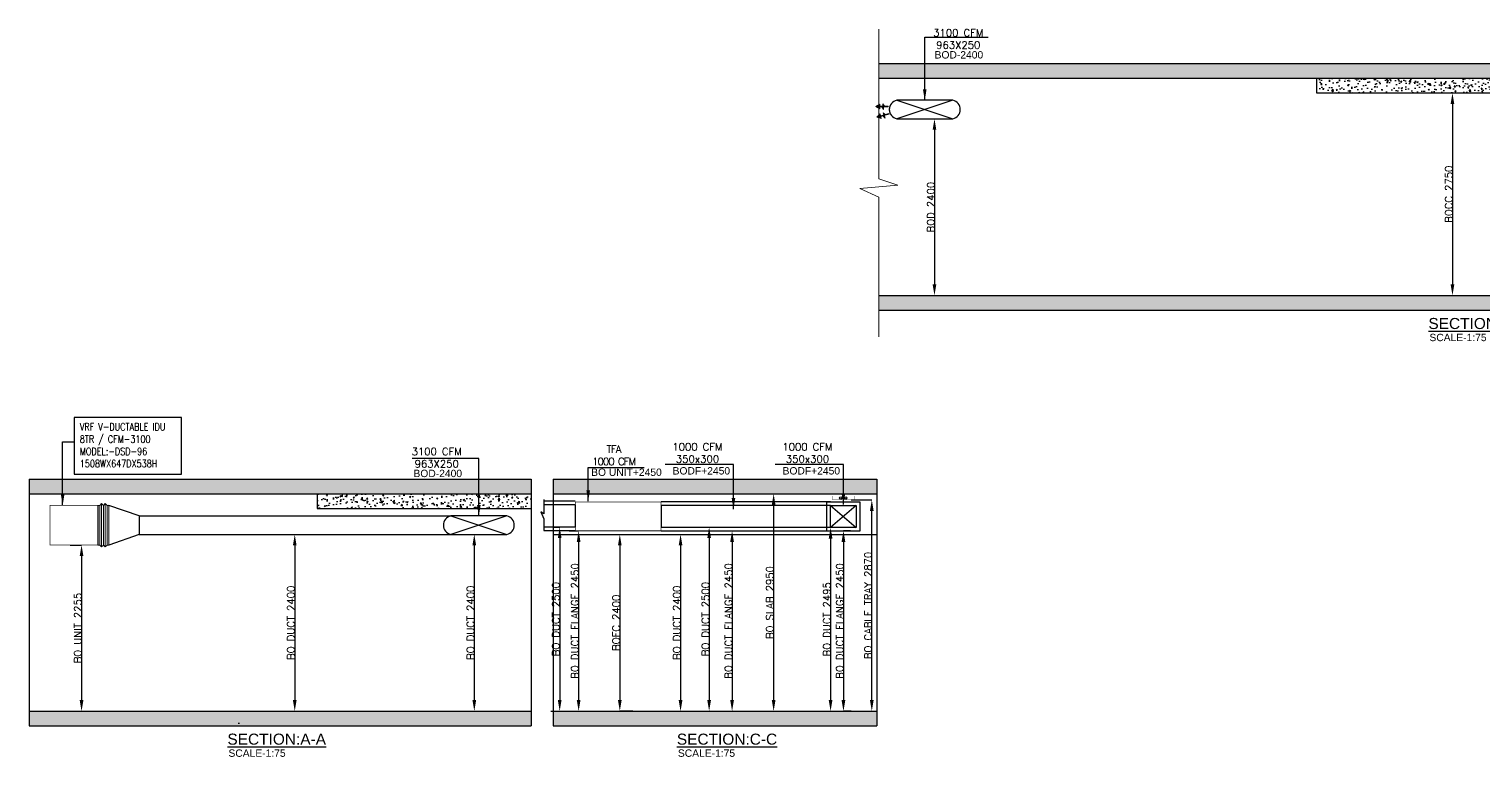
# Model space of a CAD drawing. Header units: millimetres. Extents: x 148480 to 578986, y 39883 to 155062.
# Drawn here: x 220850 to 240593, y 145181 to 155062 of the extents above; entities that cross this region are included whole.
import ezdxf

# ---------------------------------------------------------------- set-up
doc = ezdxf.new("R2010")
doc.units = ezdxf.units.MM
doc.header["$PDMODE"] = 34
doc.header["$PDSIZE"] = -1
for name, color, linetype, lineweight in [('0-1 AC UNIT', 5, 'Continuous', 25), ('AC OA DUCT', 11, 'Continuous', 5), ('COPPER PIPE ', 4, 'Continuous', 30), ('DRAIN PIPE', 76, 'Continuous', 30), ('M-HVAC RETURN AIR DUCT', 1, 'Continuous', 0), ('M-HVAC-EQUIP TEXT', 7, 'Continuous', 0)]:
    doc.layers.add(name, color=color, linetype=linetype, lineweight=lineweight)
for name, color, linetype in [('Ac-text', 7, 'Continuous'), ('CB-AC-SA OVAL DUCT', 6, 'Continuous'), ('Hatch 01_UC', 7, 'Continuous'), ('HVAC-SECTIONS', 7, 'Continuous'), ('M-HVAC ELLIPTICAL DUCT', 6, 'Continuous'), ('M-HVAC VRV PIPE', 4, 'Continuous'), ('M-HVAC-BOF', 6, 'Continuous'), ('M-HVAC-TEXT', 7, 'Continuous')]:
    doc.layers.add(name, color=color, linetype=linetype)
doc.styles.add('ARAIL', font='arial.ttf')
doc.styles.add('Arial', font='arial.ttf', dxfattribs={"height": 3})
doc.styles.add('HVAC TEXT', font='Romans.shx', dxfattribs={"width": 0.8, "height": 100})
doc.styles.add('R', font='romans.shx')
doc.styles.add('ROMAND', font='romand__.ttf')
doc.dimstyles.new('Vayucon', dxfattribs={"dimtxt": 200, "dimasz": 150, "dimexe": 0, "dimexo": 0, "dimgap": 9e-05, "dimtad": 1, "dimdec": 0, "dimrnd": 5, "dimzin": 0, "dimdsep": 46, "dimtxsty": 'ROMAND', "dimcen": 90, "dimclrd": 42, "dimclre": 8, "dimclrt": 7, "dimadec": 0, "dimazin": 0, "dimtfac": 1, "dimtdec": 0, "dimtofl": 0, "dimtmove": 1, "dimatfit": 0, "dimfxl": 1, "dimtolj": 1, "dimtzin": 0, "dimarcsym": 0})
pattern_1 = [(50, (6851.5, 24759.16), (182.18467, -15.939086), [19.05, -209.55]), (355, (6851.5, 24759.16), (-35.24283, 191.05664), [15.24, -167.64]), (100.451, (6866.69, 24757.84), (146.9425, 175.11669), [16.19, -178.09]), (46.1842, (6851.5, 24809.96), (271.07904, -42.04233), [28.575, -314.325]), (96.6356, (6874.1, 24806.46), (237.40423, 247.42556), [24.285, -267.135]), (351.184, (6851.5, 24809.96), (237.4046, 247.42512), [22.86, -251.46]), (21, (6876.9, 24797.26), (151.61488, -102.26552), [19.05, -209.55]), (326, (6876.9, 24797.26), (61.80203, 184.18797), [15.24, -167.64]), (71.4514, (6889.54, 24788.74), (213.41649, 81.92286), [16.19, -178.09]), (37.5, (6851.507, 24759.165), (3.088603, 84.555039), [0, -165.608, 0, -170.18, 0, -168.275]), (7.5, (6851.51, 24759.165), (66.819663, 100.180575), [0, -97.028, 0, -161.798, 0, -64.135]), (327.5, (6794.865, 24759.165), (135.590595, -5.728744), [0, -63.5, 0, -198.12, 0, -262.89]), (317.5, (6769.46, 24759.16), (148.12918, 25.42649), [0, -82.55, 0, -131.572, 0, -186.69])]

# ---------------------------------------------------------------- blocks, each defined once
blk = doc.blocks.new('*D66')
at = {"layer": 'DEFPOINTS', "color": 0, "linetype": 'Continuous', "transparency": 16777216}
for p in [(221407, 148057), (221407, 145802), (221563, 145802)]:
    blk.add_point(p, dxfattribs=at)
at = {"layer": 'HVAC-SECTIONS', "color": 8, "linetype": 'Continuous', "lineweight": -2, "transparency": 16777216}
for p, q in [((221407, 148057), (221563, 148057)), ((221407, 145802), (221563, 145802))]:
    blk.add_line(p, q, dxfattribs=at)
at = {"layer": 'HVAC-SECTIONS', "color": 24, "linetype": 'Continuous', "lineweight": -2, "transparency": 16777216}
blk.add_line((221563, 147907), (221563, 145952), dxfattribs=at)
at = {"layer": 'HVAC-SECTIONS', "color": 24, "linetype": 'Continuous', "transparency": 16777216}
for points in [[(221588, 147907), (221538, 147907), (221563, 148057)], [(221538, 145952), (221588, 145952), (221563, 145802)]]:
    blk.add_solid(points, dxfattribs=at)
at = {"layer": 'HVAC-SECTIONS', "color": 7, "linetype": 'Continuous', "transparency": 16777216, "insert": (221512, 146930), "char_height": 200, "attachment_point": 5, "rotation": 90, "style": 'ROMAND'}
blk.add_mtext('\\A1;\\H0.50073x;BO UNIT 2255', dxfattribs=at)
blk = doc.blocks.new('*D67')
at = {"layer": 'DEFPOINTS', "color": 0, "linetype": 'Continuous', "transparency": 16777216}
for p in [(224461, 148202), (224458, 145802), (224458, 145802)]:
    blk.add_point(p, dxfattribs=at)
at = {"layer": 'HVAC-SECTIONS', "color": 8, "linetype": 'Continuous', "lineweight": -2, "transparency": 16777216}
for p, q in [((224461, 148202), (224458, 148202)), ((224458, 145802), (224458, 145802))]:
    blk.add_line(p, q, dxfattribs=at)
at = {"layer": 'HVAC-SECTIONS', "color": 24, "linetype": 'Continuous', "lineweight": -2, "transparency": 16777216}
blk.add_line((224458, 148052), (224458, 145952), dxfattribs=at)
at = {"layer": 'HVAC-SECTIONS', "color": 24, "linetype": 'Continuous', "transparency": 16777216}
for points in [[(224483, 148052), (224433, 148052), (224458, 148202)], [(224433, 145952), (224483, 145952), (224458, 145802)]]:
    blk.add_solid(points, dxfattribs=at)
at = {"layer": 'HVAC-SECTIONS', "color": 7, "linetype": 'Continuous', "transparency": 16777216, "insert": (224407, 147002), "char_height": 200, "attachment_point": 5, "rotation": 90, "style": 'ROMAND'}
blk.add_mtext('\\A1;\\H0.50073x;BO DUCT 2400', dxfattribs=at)
blk = doc.blocks.new('*D68')
at = {"layer": 'DEFPOINTS', "color": 0, "linetype": 'Continuous', "transparency": 16777216}
for p in [(226896, 148202), (226896, 145802), (226896, 145802)]:
    blk.add_point(p, dxfattribs=at)
at = {"layer": 'HVAC-SECTIONS', "color": 8, "linetype": 'Continuous', "lineweight": -2, "transparency": 16777216}
for p, q in [((226896, 148202), (226896, 148202)), ((226896, 145802), (226896, 145802))]:
    blk.add_line(p, q, dxfattribs=at)
at = {"layer": 'HVAC-SECTIONS', "color": 24, "linetype": 'Continuous', "lineweight": -2, "transparency": 16777216}
blk.add_line((226896, 148052), (226896, 145952), dxfattribs=at)
at = {"layer": 'HVAC-SECTIONS', "color": 24, "linetype": 'Continuous', "transparency": 16777216}
for points in [[(226921, 148052), (226871, 148052), (226896, 148202)], [(226871, 145952), (226921, 145952), (226896, 145802)]]:
    blk.add_solid(points, dxfattribs=at)
at = {"layer": 'HVAC-SECTIONS', "color": 7, "linetype": 'Continuous', "transparency": 16777216, "insert": (226846, 147002), "char_height": 200, "attachment_point": 5, "rotation": 90, "style": 'ROMAND'}
blk.add_mtext('\\A1;\\H0.50073x;BO DUCT 2400', dxfattribs=at)
blk = doc.blocks.new('*D70')
at = {"layer": 'DEFPOINTS', "color": 0, "linetype": 'Continuous', "transparency": 16777216}
for p in [(228872, 148202), (228872, 145802), (229047, 145802)]:
    blk.add_point(p, dxfattribs=at)
at = {"layer": 'HVAC-SECTIONS', "color": 8, "linetype": 'Continuous', "lineweight": -2, "transparency": 16777216}
for p, q in [((228872, 148202), (228872, 148202)), ((229047, 145802), (228872, 145802))]:
    blk.add_line(p, q, dxfattribs=at)
at = {"layer": 'HVAC-SECTIONS', "color": 24, "linetype": 'Continuous', "lineweight": -2, "transparency": 16777216}
blk.add_line((228872, 148052), (228872, 145952), dxfattribs=at)
at = {"layer": 'HVAC-SECTIONS', "color": 24, "linetype": 'Continuous', "transparency": 16777216}
for points in [[(228897, 148052), (228847, 148052), (228872, 148202)], [(228847, 145952), (228897, 145952), (228872, 145802)]]:
    blk.add_solid(points, dxfattribs=at)
at = {"layer": 'HVAC-SECTIONS', "color": 7, "linetype": 'Continuous', "transparency": 16777216, "insert": (228822, 147002), "char_height": 200, "attachment_point": 5, "rotation": 90, "style": 'ROMAND'}
blk.add_mtext('\\A1;\\H0.50073x;BOFC 2400', dxfattribs=at)
blk = doc.blocks.new('*D71')
at = {"layer": 'DEFPOINTS', "color": 0, "linetype": 'Continuous', "transparency": 16777216}
for p in [(231734, 148296), (231700, 145802), (231734, 145802)]:
    blk.add_point(p, dxfattribs=at)
at = {"layer": 'HVAC-SECTIONS', "color": 8, "linetype": 'Continuous', "lineweight": -2, "transparency": 16777216}
for p, q in [((231734, 148296), (231734, 148296)), ((231700, 145802), (231734, 145802))]:
    blk.add_line(p, q, dxfattribs=at)
at = {"layer": 'HVAC-SECTIONS', "color": 24, "linetype": 'Continuous', "lineweight": -2, "transparency": 16777216}
blk.add_line((231734, 148146), (231734, 145952), dxfattribs=at)
at = {"layer": 'HVAC-SECTIONS', "color": 24, "linetype": 'Continuous', "transparency": 16777216}
for points in [[(231759, 148146), (231709, 148146), (231734, 148296)], [(231709, 145952), (231759, 145952), (231734, 145802)]]:
    blk.add_solid(points, dxfattribs=at)
at = {"layer": 'HVAC-SECTIONS', "color": 7, "linetype": 'Continuous', "transparency": 16777216, "insert": (231684, 147049), "char_height": 200, "attachment_point": 5, "rotation": 90, "style": 'ROMAND'}
blk.add_mtext('\\A1;\\H0.50073x;BO DUCT 2495', dxfattribs=at)
blk = doc.blocks.new('*D72')
at = {"layer": 'DEFPOINTS', "color": 0, "linetype": 'Continuous', "transparency": 16777216}
for p in [(232006, 148251), (231909, 145802), (232013, 145802)]:
    blk.add_point(p, dxfattribs=at)
at = {"layer": 'HVAC-SECTIONS', "color": 8, "linetype": 'Continuous', "lineweight": -2, "transparency": 16777216}
for p, q in [((232006, 148251), (231909, 148251)), ((232013, 145802), (231909, 145802))]:
    blk.add_line(p, q, dxfattribs=at)
at = {"layer": 'HVAC-SECTIONS', "color": 24, "linetype": 'Continuous', "lineweight": -2, "transparency": 16777216}
blk.add_line((231909, 148101), (231909, 145952), dxfattribs=at)
at = {"layer": 'HVAC-SECTIONS', "color": 24, "linetype": 'Continuous', "transparency": 16777216}
for points in [[(231934, 148101), (231884, 148101), (231909, 148251)], [(231884, 145952), (231934, 145952), (231909, 145802)]]:
    blk.add_solid(points, dxfattribs=at)
at = {"layer": 'HVAC-SECTIONS', "color": 7, "linetype": 'Continuous', "transparency": 16777216, "insert": (231859, 147027), "char_height": 200, "attachment_point": 5, "rotation": 90, "style": 'ROMAND'}
blk.add_mtext('\\A1;\\H0.5x;BO DUCT FLANGE 2450', dxfattribs=at)
blk = doc.blocks.new('*D73')
at = {"layer": 'DEFPOINTS', "color": 0, "linetype": 'Continuous', "transparency": 16777216}
for p in [(230805, 148752), (230805, 145802), (230961, 145802)]:
    blk.add_point(p, dxfattribs=at)
at = {"layer": 'HVAC-SECTIONS', "color": 8, "linetype": 'Continuous', "lineweight": -2, "transparency": 16777216}
for p, q in [((230805, 148752), (230961, 148752)), ((230805, 145802), (230961, 145802))]:
    blk.add_line(p, q, dxfattribs=at)
at = {"layer": 'HVAC-SECTIONS', "color": 24, "linetype": 'Continuous', "lineweight": -2, "transparency": 16777216}
blk.add_line((230961, 148602), (230961, 145952), dxfattribs=at)
at = {"layer": 'HVAC-SECTIONS', "color": 24, "linetype": 'Continuous', "transparency": 16777216}
for points in [[(230986, 148602), (230936, 148602), (230961, 148752)], [(230936, 145952), (230986, 145952), (230961, 145802)]]:
    blk.add_solid(points, dxfattribs=at)
at = {"layer": 'HVAC-SECTIONS', "color": 7, "linetype": 'Continuous', "transparency": 16777216, "insert": (230911, 147277), "char_height": 200, "attachment_point": 5, "rotation": 90, "style": 'ROMAND'}
blk.add_mtext('\\A1;\\H0.5x;BO SLAB 2950', dxfattribs=at)
blk = doc.blocks.new('12')
h = blk.add_hatch(color=20)
h.set_gradient(color1=(0, 255, 0), one_color=1, tint=1, name='INVCURVED')
h.paths.add_polyline_path([(36, -115), (6, -115), (6, -145), (49, -174), (-7, -174), (6, -183), (6, -244), (-4, -244), (-4, -188), (-39, -164), (16, -164), (-4, -150), (-4, -115), (-34, -115), (1, -55)])
at = {"color": 3}
blk.add_lwpolyline([(-4, -244), (6, -244), (6, -183), (-7, -174), (49, -174), (6, -145), (6, -115), (36, -115), (1, -55), (-34, -115), (-4, -115), (-4, -150), (16, -164), (-39, -164), (-4, -188)], close=True, dxfattribs=at)
blk = doc.blocks.new('*D96')
at = {"layer": 'DEFPOINTS', "color": 0, "linetype": 'Continuous', "transparency": 16777216}
for p in [(233145, 153845), (233145, 151445), (233145, 151445)]:
    blk.add_point(p, dxfattribs=at)
at = {"layer": 'HVAC-SECTIONS', "color": 8, "linetype": 'Continuous', "lineweight": -2, "transparency": 16777216}
for p, q in [((233145, 153845), (233145, 153845)), ((233145, 151445), (233145, 151445))]:
    blk.add_line(p, q, dxfattribs=at)
at = {"layer": 'HVAC-SECTIONS', "color": 24, "linetype": 'Continuous', "lineweight": -2, "transparency": 16777216}
blk.add_line((233145, 153695), (233145, 151595), dxfattribs=at)
at = {"layer": 'HVAC-SECTIONS', "color": 24, "linetype": 'Continuous', "transparency": 16777216}
for points in [[(233170, 153695), (233120, 153695), (233145, 153845)], [(233120, 151595), (233170, 151595), (233145, 151445)]]:
    blk.add_solid(points, dxfattribs=at)
at = {"layer": 'HVAC-SECTIONS', "color": 7, "linetype": 'Continuous', "transparency": 16777216, "insert": (233095, 152645), "char_height": 200, "attachment_point": 5, "rotation": 90, "style": 'ROMAND'}
blk.add_mtext('\\A1;\\H0.50073x;BOD 2400', dxfattribs=at)
blk = doc.blocks.new('*D98')
at = {"layer": 'DEFPOINTS', "color": 0, "linetype": 'Continuous', "transparency": 16777216}
for p in [(240179, 154195), (240179, 151445), (240179, 151445)]:
    blk.add_point(p, dxfattribs=at)
at = {"layer": 'HVAC-SECTIONS', "color": 8, "linetype": 'Continuous', "lineweight": -2, "transparency": 16777216}
for p, q in [((240179, 154195), (240179, 154195)), ((240179, 151445), (240179, 151445))]:
    blk.add_line(p, q, dxfattribs=at)
at = {"layer": 'HVAC-SECTIONS', "color": 24, "linetype": 'Continuous', "lineweight": -2, "transparency": 16777216}
blk.add_line((240179, 154045), (240179, 151595), dxfattribs=at)
at = {"layer": 'HVAC-SECTIONS', "color": 24, "linetype": 'Continuous', "transparency": 16777216}
for points in [[(240204, 154045), (240154, 154045), (240179, 154195)], [(240154, 151595), (240204, 151595), (240179, 151445)]]:
    blk.add_solid(points, dxfattribs=at)
at = {"layer": 'HVAC-SECTIONS', "color": 7, "linetype": 'Continuous', "transparency": 16777216, "insert": (240129, 152820), "char_height": 200, "attachment_point": 5, "rotation": 90, "style": 'ROMAND'}
blk.add_mtext('\\A1;\\H0.50073x;BOCC 2750', dxfattribs=at)
blk = doc.blocks.new('*D104')
at = {"layer": 'DEFPOINTS', "color": 0, "linetype": 'Continuous', "transparency": 16777216}
for p in [(229997, 148301), (229964, 145802), (230085, 145802)]:
    blk.add_point(p, dxfattribs=at)
at = {"layer": 'HVAC-SECTIONS', "color": 8, "linetype": 'Continuous', "lineweight": -2, "transparency": 16777216}
for p, q in [((229997, 148301), (230085, 148301)), ((229964, 145802), (230085, 145802))]:
    blk.add_line(p, q, dxfattribs=at)
at = {"layer": 'HVAC-SECTIONS', "color": 24, "linetype": 'Continuous', "lineweight": -2, "transparency": 16777216}
blk.add_line((230085, 148151), (230085, 145952), dxfattribs=at)
at = {"layer": 'HVAC-SECTIONS', "color": 24, "linetype": 'Continuous', "transparency": 16777216}
for points in [[(230110, 148151), (230060, 148151), (230085, 148301)], [(230060, 145952), (230110, 145952), (230085, 145802)]]:
    blk.add_solid(points, dxfattribs=at)
at = {"layer": 'HVAC-SECTIONS', "color": 7, "linetype": 'Continuous', "transparency": 16777216, "insert": (230035, 147052), "char_height": 200, "attachment_point": 5, "rotation": 90, "style": 'ROMAND'}
blk.add_mtext('\\A1;\\H0.50073x;BO DUCT 2500', dxfattribs=at)
blk = doc.blocks.new('*D105')
at = {"layer": 'DEFPOINTS', "color": 0, "linetype": 'Continuous', "transparency": 16777216}
for p in [(230269, 148251), (230277, 145802), (230397, 145802)]:
    blk.add_point(p, dxfattribs=at)
at = {"layer": 'HVAC-SECTIONS', "color": 8, "linetype": 'Continuous', "lineweight": -2, "transparency": 16777216}
for p, q in [((230269, 148251), (230397, 148251)), ((230277, 145802), (230397, 145802))]:
    blk.add_line(p, q, dxfattribs=at)
at = {"layer": 'HVAC-SECTIONS', "color": 24, "linetype": 'Continuous', "lineweight": -2, "transparency": 16777216}
blk.add_line((230397, 148101), (230397, 145952), dxfattribs=at)
at = {"layer": 'HVAC-SECTIONS', "color": 24, "linetype": 'Continuous', "transparency": 16777216}
for points in [[(230422, 148101), (230372, 148101), (230397, 148251)], [(230372, 145952), (230422, 145952), (230397, 145802)]]:
    blk.add_solid(points, dxfattribs=at)
at = {"layer": 'HVAC-SECTIONS', "color": 7, "linetype": 'Continuous', "transparency": 16777216, "insert": (230347, 147027), "char_height": 200, "attachment_point": 5, "rotation": 90, "style": 'ROMAND'}
blk.add_mtext('\\A1;\\H0.5x;BO DUCT FLANGE 2450', dxfattribs=at)
blk = doc.blocks.new('*D106')
at = {"layer": 'DEFPOINTS', "color": 0, "linetype": 'Continuous', "transparency": 16777216}
for p in [(227968, 148301), (227934, 145802), (228056, 145802)]:
    blk.add_point(p, dxfattribs=at)
at = {"layer": 'HVAC-SECTIONS', "color": 8, "linetype": 'Continuous', "lineweight": -2, "transparency": 16777216}
for p, q in [((227968, 148301), (228056, 148301)), ((227934, 145802), (228056, 145802))]:
    blk.add_line(p, q, dxfattribs=at)
at = {"layer": 'HVAC-SECTIONS', "color": 24, "linetype": 'Continuous', "lineweight": -2, "transparency": 16777216}
blk.add_line((228056, 148151), (228056, 145952), dxfattribs=at)
at = {"layer": 'HVAC-SECTIONS', "color": 24, "linetype": 'Continuous', "transparency": 16777216}
for points in [[(228081, 148151), (228031, 148151), (228056, 148301)], [(228031, 145952), (228081, 145952), (228056, 145802)]]:
    blk.add_solid(points, dxfattribs=at)
at = {"layer": 'HVAC-SECTIONS', "color": 7, "linetype": 'Continuous', "transparency": 16777216, "insert": (228005, 147052), "char_height": 200, "attachment_point": 5, "rotation": 90, "style": 'ROMAND'}
blk.add_mtext('\\A1;\\H0.50073x;BO DUCT 2500', dxfattribs=at)
blk = doc.blocks.new('*D107')
at = {"layer": 'DEFPOINTS', "color": 0, "linetype": 'Continuous', "transparency": 16777216}
for p in [(228185, 148251), (228193, 145802), (228313, 145802)]:
    blk.add_point(p, dxfattribs=at)
at = {"layer": 'HVAC-SECTIONS', "color": 8, "linetype": 'Continuous', "lineweight": -2, "transparency": 16777216}
for p, q in [((228185, 148251), (228313, 148251)), ((228193, 145802), (228313, 145802))]:
    blk.add_line(p, q, dxfattribs=at)
at = {"layer": 'HVAC-SECTIONS', "color": 24, "linetype": 'Continuous', "lineweight": -2, "transparency": 16777216}
blk.add_line((228313, 148101), (228313, 145952), dxfattribs=at)
at = {"layer": 'HVAC-SECTIONS', "color": 24, "linetype": 'Continuous', "transparency": 16777216}
for points in [[(228338, 148101), (228288, 148101), (228313, 148251)], [(228288, 145952), (228338, 145952), (228313, 145802)]]:
    blk.add_solid(points, dxfattribs=at)
at = {"layer": 'HVAC-SECTIONS', "color": 7, "linetype": 'Continuous', "transparency": 16777216, "insert": (228263, 147027), "char_height": 200, "attachment_point": 5, "rotation": 90, "style": 'ROMAND'}
blk.add_mtext('\\A1;\\H0.5x;BO DUCT FLANGE 2450', dxfattribs=at)
blk = doc.blocks.new('*D108')
at = {"layer": 'DEFPOINTS', "color": 0, "linetype": 'Continuous', "transparency": 16777216}
for p in [(229609, 148202), (229576, 145802), (229697, 145802)]:
    blk.add_point(p, dxfattribs=at)
at = {"layer": 'HVAC-SECTIONS', "color": 8, "linetype": 'Continuous', "lineweight": -2, "transparency": 16777216}
for p, q in [((229609, 148202), (229697, 148202)), ((229576, 145802), (229697, 145802))]:
    blk.add_line(p, q, dxfattribs=at)
at = {"layer": 'HVAC-SECTIONS', "color": 24, "linetype": 'Continuous', "lineweight": -2, "transparency": 16777216}
blk.add_line((229697, 148052), (229697, 145952), dxfattribs=at)
at = {"layer": 'HVAC-SECTIONS', "color": 24, "linetype": 'Continuous', "transparency": 16777216}
for points in [[(229722, 148052), (229672, 148052), (229697, 148202)], [(229672, 145952), (229722, 145952), (229697, 145802)]]:
    blk.add_solid(points, dxfattribs=at)
at = {"layer": 'HVAC-SECTIONS', "color": 7, "linetype": 'Continuous', "transparency": 16777216, "insert": (229647, 147002), "char_height": 200, "attachment_point": 5, "rotation": 90, "style": 'ROMAND'}
blk.add_mtext('\\A1;\\H0.50073x;BO DUCT 2400', dxfattribs=at)
blk = doc.blocks.new('*D132')
at = {"layer": 'DEFPOINTS', "color": 0, "linetype": 'Continuous', "transparency": 16777216}
for p in [(232015, 148671), (232294, 148671), (232015, 145802)]:
    blk.add_point(p, dxfattribs=at)
at = {"layer": 'HVAC-SECTIONS', "color": 8, "linetype": 'Continuous', "lineweight": -2, "transparency": 16777216}
for p, q in [((232015, 148671), (232294, 148671)), ((232015, 145802), (232294, 145802))]:
    blk.add_line(p, q, dxfattribs=at)
at = {"layer": 'HVAC-SECTIONS', "color": 24, "linetype": 'Continuous', "lineweight": -2, "transparency": 16777216}
blk.add_line((232294, 145952), (232294, 148521), dxfattribs=at)
at = {"layer": 'HVAC-SECTIONS', "color": 24, "linetype": 'Continuous', "transparency": 16777216}
for points in [[(232319, 148521), (232269, 148521), (232294, 148671)], [(232269, 145952), (232319, 145952), (232294, 145802)]]:
    blk.add_solid(points, dxfattribs=at)
at = {"layer": 'HVAC-SECTIONS', "color": 7, "linetype": 'Continuous', "transparency": 16777216, "insert": (232244, 147237), "char_height": 200, "attachment_point": 5, "rotation": 90, "style": 'ROMAND'}
blk.add_mtext('\\A1;\\H0.50073x;BO CABLE TRAY 2870', dxfattribs=at)

msp = doc.modelspace()

# ---------------------------------------------------------------- hatches: boundary and pattern name
at = {"layer": 'Hatch 01_UC', "linetype": 'Continuous', "true_color": 0x636466}
h = msp.add_hatch(dxfattribs=at)
h.set_pattern_fill('AR-CONC', color=251)
h.set_pattern_definition([(50, (-3833.2, 4741.64), (182.18467, -15.939086), [19.05, -209.55]), (355, (-3833.2, 4741.64), (-35.24283, 191.05664), [15.24, -167.64]), (100.451, (-3818.02, 4740.31), (146.9425, 175.11669), [16.19, -178.09]), (46.1842, (-3833.2, 4792.44), (271.07904, -42.04233), [28.575, -314.325]), (96.6356, (-3810.6, 4788.93), (237.40423, 247.42556), [24.285, -267.135]), (351.184, (-3833.2, 4792.44), (237.4046, 247.42512), [22.86, -251.46]), (21, (-3807.8, 4779.74), (151.61488, -102.26552), [19.05, -209.55]), (326, (-3807.8, 4779.74), (61.80203, 184.18797), [15.24, -167.64]), (71.4514, (-3795.16, 4771.22), (213.41649, 81.92286), [16.19, -178.09]), (37.5, (-3833.2, 4741.64), (3.088603, 84.555039), [0, -165.608, 0, -170.18, 0, -168.275]), (7.5, (-3833.2, 4741.64), (66.819663, 100.180575), [0, -97.028, 0, -161.798, 0, -64.135]), (327.5, (-3889.84, 4741.64), (135.590595, -5.728744), [0, -63.5, 0, -198.12, 0, -262.89]), (317.5, (-3915.24, 4741.64), (148.12918, 25.42649), [0, -82.55, 0, -131.572, 0, -186.69])])
h.paths.add_polyline_path([(232390.7, 154595.2), (232390.7, 154395.2), (244708.3, 154395.2), (244708.3, 154595.2)])
h = msp.add_hatch(dxfattribs=at)
h.set_pattern_fill('AR-CONC', color=251)
h.set_pattern_definition([(50, (-5738.55, 4741.64), (182.18467, -15.939086), [19.05, -209.55]), (355, (-5738.55, 4741.64), (-35.24283, 191.05664), [15.24, -167.64]), (100.451, (-5723.36, 4740.31), (146.9425, 175.11669), [16.19, -178.09]), (46.1842, (-5738.55, 4792.44), (271.07904, -42.04233), [28.575, -314.325]), (96.6356, (-5715.96, 4788.93), (237.40423, 247.42556), [24.285, -267.135]), (351.184, (-5738.55, 4792.44), (237.4046, 247.42512), [22.86, -251.46]), (21, (-5713.15, 4779.74), (151.61488, -102.26552), [19.05, -209.55]), (326, (-5713.15, 4779.74), (61.80203, 184.18797), [15.24, -167.64]), (71.4514, (-5700.51, 4771.22), (213.41649, 81.92286), [16.19, -178.09]), (37.5, (-5738.545, 4741.64), (3.088603, 84.555039), [0, -165.608, 0, -170.18, 0, -168.275]), (7.5, (-5738.545, 4741.64), (66.819663, 100.180575), [0, -97.028, 0, -161.798, 0, -64.135]), (327.5, (-5795.19, 4741.64), (135.590595, -5.728744), [0, -63.5, 0, -198.12, 0, -262.89]), (317.5, (-5820.59, 4741.64), (148.12918, 25.42649), [0, -82.55, 0, -131.572, 0, -186.69])])
h.paths.add_polyline_path([(238334.8, 154195.2), (242436, 154195.2), (242436, 154395.2), (238334.8, 154395.2)])
h = msp.add_hatch(dxfattribs=at)
h.set_pattern_fill('AR-CONC', color=251)
h.set_pattern_definition([(50, (-3833.2, 4741.64), (182.18467, -15.939086), [19.05, -209.55]), (355, (-3833.2, 4741.64), (-35.24283, 191.05664), [15.24, -167.64]), (100.451, (-3818.02, 4740.31), (146.9425, 175.11669), [16.19, -178.09]), (46.1842, (-3833.2, 4792.44), (271.07904, -42.04233), [28.575, -314.325]), (96.6356, (-3810.6, 4788.93), (237.40423, 247.42556), [24.285, -267.135]), (351.184, (-3833.2, 4792.44), (237.4046, 247.42512), [22.86, -251.46]), (21, (-3807.8, 4779.74), (151.61488, -102.26552), [19.05, -209.55]), (326, (-3807.8, 4779.74), (61.80203, 184.18797), [15.24, -167.64]), (71.4514, (-3795.16, 4771.22), (213.41649, 81.92286), [16.19, -178.09]), (37.5, (-3833.2, 4741.64), (3.088603, 84.555039), [0, -165.608, 0, -170.18, 0, -168.275]), (7.5, (-3833.2, 4741.64), (66.819663, 100.180575), [0, -97.028, 0, -161.798, 0, -64.135]), (327.5, (-3889.84, 4741.64), (135.590595, -5.728744), [0, -63.5, 0, -198.12, 0, -262.89]), (317.5, (-3915.24, 4741.64), (148.12918, 25.42649), [0, -82.55, 0, -131.572, 0, -186.69])])
h.paths.add_polyline_path([(232390.7, 151245.2), (244708.3, 151245.2), (244708.3, 151445.2), (232390.7, 151445.2)])
h = msp.add_hatch(dxfattribs=at)
h.set_pattern_fill('AR-CONC', color=251)
h.set_pattern_definition(pattern_1)
h.paths.add_polyline_path([(220850.4, 148752.4), (220850.4, 148952.4), (227666.4, 148952.4), (227666.4, 148752.4)])
h = msp.add_hatch(dxfattribs=at)
h.set_pattern_fill('AR-CONC', color=251)
h.set_pattern_definition([(50, (-41617.93, 22946.72), (182.18467, -15.939086), [19.05, -209.55]), (355, (-41617.93, 22946.72), (-35.24283, 191.05664), [15.24, -167.64]), (100.451, (-41602.74, 22945.39), (146.9425, 175.11669), [16.19, -178.09]), (46.1842, (-41617.93, 22997.52), (271.07904, -42.04233), [28.575, -314.325]), (96.6356, (-41595.34, 22994.02), (237.40423, 247.42556), [24.285, -267.135]), (351.184, (-41617.93, 22997.52), (237.4046, 247.42512), [22.86, -251.46]), (21, (-41592.53, 22984.82), (151.61488, -102.26552), [19.05, -209.55]), (326, (-41592.53, 22984.82), (61.80203, 184.18797), [15.24, -167.64]), (71.4514, (-41579.89, 22976.3), (213.41649, 81.92286), [16.19, -178.09]), (37.5, (-41617.926, 22946.72), (3.088603, 84.555039), [0, -165.608, 0, -170.18, 0, -168.275]), (7.5, (-41617.93, 22946.72), (66.819663, 100.180575), [0, -97.028, 0, -161.798, 0, -64.135]), (327.5, (-41674.57, 22946.72), (135.590595, -5.728744), [0, -63.5, 0, -198.12, 0, -262.89]), (317.5, (-41699.97, 22946.72), (148.12918, 25.42649), [0, -82.55, 0, -131.572, 0, -186.69])])
h.paths.add_polyline_path([(227966.6, 148752.4), (227966.6, 148952.4), (232361.8, 148952.4), (232361.8, 148752.4)])
h = msp.add_hatch(dxfattribs=at)
h.set_pattern_fill('AR-CONC', color=251)
h.set_pattern_definition(pattern_1)
h.paths.add_polyline_path([(224763.7, 148552.4), (227666.4, 148552.4), (227666.4, 148752.4), (224763.7, 148752.4)])
h = msp.add_hatch(dxfattribs=at)
h.set_pattern_fill('AR-CONC', color=251, scale=100)
h.set_pattern_definition([(50, (-1979, -2876), (18218.5, -1593.9), [1905, -20955]), (355, (-1980, -2876), (-3524.3, 19105.7), [1524, -16764]), (100.451, (-461, -3009), (14694.3, 17511.7), [1619, -17809]), (46.184, (-1980, 2204), (27107.9, -4204.2), [2857.5, -31432.5]), (96.636, (280, 1854), (23740.4, 24742.6), [2428.5, -26713.5]), (351.184, (-1980, 2204), (23740.5, 24742.5), [2286, -25146]), (21, (561, 934), (15161.5, -10226.55), [1905, -20955]), (326, (560, 934), (6180.2, 18418.8), [1524, -16764]), (71.4514, (1824, 82), (21341.6, 8192.3), [1619, -17809]), (37.5, (-1979, -2876), (308.86, 8455.5), [0, -16560.8, 0, -17018, 0, -16827.5]), (7.5, (-1979, -2876), (6681.97, 10018.06), [0, -9702.8, 0, -16179.8, 0, -6413.5]), (327.5, (-7643.4, -2876), (13559.06, -572.87), [0, -6350, 0, -19812, 0, -26289]), (317.5, (-10183, -2876), (14812.9, 2542.65), [0, -8255, 0, -13157.2, 0, -18669])])
h.paths.add_polyline_path([(220850.4, 145602.4), (227666.4, 145602.4), (227666.4, 145802.4), (220850.4, 145802.4)])
h = msp.add_hatch(dxfattribs=at)
h.set_pattern_fill('AR-CONC', color=251)
h.set_pattern_definition([(50, (6851.5, 24759.16), (182.18467, -15.939086), [19.05, -209.55]), (355, (6851.5, 24759.16), (-35.24283, 191.05664), [15.24, -167.64]), (100.451, (6866.69, 24757.84), (146.9425, 175.11669), [16.19, -178.09]), (46.1842, (6851.5, 24809.96), (271.07904, -42.04233), [28.575, -314.325]), (96.6356, (6874.1, 24806.46), (237.40423, 247.42556), [24.285, -267.135]), (351.184, (6851.5, 24809.96), (237.4046, 247.42512), [22.86, -251.46]), (21, (6876.9, 24797.26), (151.61488, -102.26552), [19.05, -209.55]), (326, (6876.9, 24797.26), (61.80203, 184.18797), [15.24, -167.64]), (71.4514, (6889.54, 24788.74), (213.41649, 81.92286), [16.19, -178.09]), (37.5, (6851.507, 24759.165), (3.088603, 84.555039), [0, -165.608, 0, -170.18, 0, -168.275]), (7.5, (6851.51, 24759.165), (66.819663, 100.180575), [0, -97.028, 0, -161.798, 0, -64.135]), (327.5, (6794.865, 24759.165), (135.590595, -5.728744), [0, -63.5, 0, -198.12, 0, -262.89]), (317.5, (6769.46, 24759.16), (148.12918, 25.42649), [0, -82.55, 0, -131.572, 0, -186.69])])
h.paths.add_polyline_path([(220850.4, 145602.4), (227666.4, 145602.4), (227666.4, 145802.4), (220850.4, 145802.4)])
h = msp.add_hatch(dxfattribs=at)
h.set_pattern_fill('AR-CONC', color=251)
h.set_pattern_definition([(50, (-41617.93, 22946.72), (182.18467, -15.939086), [19.05, -209.55]), (355, (-41617.93, 22946.72), (-35.24283, 191.05664), [15.24, -167.64]), (100.451, (-41602.74, 22945.39), (146.9425, 175.11669), [16.19, -178.09]), (46.1842, (-41617.93, 22997.52), (271.07904, -42.04233), [28.575, -314.325]), (96.6356, (-41595.34, 22994.02), (237.40423, 247.42556), [24.285, -267.135]), (351.184, (-41617.93, 22997.52), (237.4046, 247.42512), [22.86, -251.46]), (21, (-41592.53, 22984.82), (151.61488, -102.26552), [19.05, -209.55]), (326, (-41592.53, 22984.82), (61.80203, 184.18797), [15.24, -167.64]), (71.4514, (-41579.89, 22976.3), (213.41649, 81.92286), [16.19, -178.09]), (37.5, (-41617.926, 22946.72), (3.088603, 84.555039), [0, -165.608, 0, -170.18, 0, -168.275]), (7.5, (-41617.93, 22946.72), (66.819663, 100.180575), [0, -97.028, 0, -161.798, 0, -64.135]), (327.5, (-41674.57, 22946.72), (135.590595, -5.728744), [0, -63.5, 0, -198.12, 0, -262.89]), (317.5, (-41699.97, 22946.72), (148.12918, 25.42649), [0, -82.55, 0, -131.572, 0, -186.69])])
h.paths.add_polyline_path([(227966.6, 145602.4), (232361.8, 145602.4), (232361.8, 145802.4), (227966.6, 145802.4)])

# ---------------------------------------------------------------- linework, layer by layer
at = {"layer": '0-1 AC UNIT', "color": 30, "lineweight": 0}
for p, q in [((221783.7, 148595.4, 0), (221809, 148595.4, 0)), ((221933.7, 148595.4, 0), (221908.7, 148595.4, 0)), ((221933.7, 148057.4, 0), (221933.7, 148595.4, 0)), ((221783.7, 148057.4, 0), (221809, 148057.4, 0)), ((221933.7, 148057.4, 0), (221908.7, 148057.4, 0))]:
    msp.add_line(p, q, dxfattribs=at)
at = {"layer": '0-1 AC UNIT', "color": 252, "lineweight": 0}
for p, q in [((221809, 148595.4, 0), (221834, 148620.4, 0)), ((221809, 148057.4, 0), (221809, 148595.4, 0)), ((221834, 148032.4, 0), (221834, 148620.4, 0)), ((221859, 148595.4, 0), (221834, 148620.4, 0)), ((221859, 148595.4, 0), (221884, 148620.4, 0)), ((221859, 148057.4, 0), (221859, 148595.4, 0)), ((221884, 148032.4, 0), (221884, 148620.4, 0)), ((221909, 148595.4, 0), (221884, 148620.4, 0)), ((221909, 148057.4, 0), (221909, 148595.4, 0)), ((221809, 148057.4, 0), (221834, 148032.4, 0)), ((221859, 148057.4, 0), (221834, 148032.4, 0)), ((221859, 148057.4, 0), (221884, 148032.4, 0)), ((221909, 148057.4, 0), (221884, 148032.4, 0))]:
    msp.add_line(p, q, dxfattribs=at)
at = {"layer": 'CB-AC-SA OVAL DUCT', "color": 3, "const_width": 15}
msp.add_lwpolyline([(232556.8, 153896.2, -0.3333333), (232556.8, 154046.2)], format="xyb", dxfattribs=at)
at = {"layer": 'COPPER PIPE ', "color": 4, "linetype": 'Continuous'}
msp.add_circle((231941.7, 148697.5, -9.1), 15, dxfattribs=at)
at = {"layer": 'DRAIN PIPE', "color": 76, "linetype": 'Continuous'}
msp.add_circle((231872.5, 148697.5), 15, dxfattribs=at)
at = {"layer": 'Hatch 01_UC', "color": 251, "linetype": 'Continuous', "true_color": 0x636466}
for p, q in [((232390.7, 154595.2), (244708.3, 154595.2, 0)), ((232390.7, 154395.2), (244708.3, 154395.2, 0)), ((238334.8, 154395.2), (238334.8, 154195.2)), ((238334.8, 154195.2), (242436, 154195.2)), ((232390.7, 151445.2), (244708.3, 151445.2, 0)), ((232390.7, 151245.2), (244708.3, 151245.2, 0)), ((220850.4, 148952.4, 0), (227666.4, 148952.4, 0)), ((220850.4, 148952.4), (220850.4, 145602.4)), ((227666.4, 148952.4), (227666.4, 145602.4)), ((227966.6, 148952.4), (232361.8, 148952.4)), ((227966.6, 148952.4, 0), (227966.6, 145602.4, 0)), ((232361.8, 148952.4, 0), (232361.8, 145602.4, 0)), ((220850.4, 148752.4, 0), (227666.4, 148752.4, 0)), ((224763.7, 148752.4, 0), (224763.7, 148552.4, 0)), ((227966.6, 148752.4), (232361.8, 148752.4)), ((224763.7, 148552.4, 0), (227666.4, 148552.4, 0)), ((220850.4, 145802.4, 0), (227666.4, 145802.4, 0)), ((227966.6, 145802.4), (232361.8, 145802.4)), ((220850.4, 145602.4, 0), (227666.4, 145602.4, 0)), ((227966.6, 145602.4), (232361.8, 145602.4))]:
    msp.add_line(p, q, dxfattribs=at)
at = {"layer": 'HVAC-SECTIONS', "color": 4, "linetype": 'Continuous'}
for p, q in [((227840.6, 148676.6, 0), (227840.6, 148483.5, 0)), ((227840.6, 148483.5, 0), (227797.6, 148509, 0)), ((227797.6, 148509, 0), (227840.6, 148413, 0)), ((228266.6, 148651.3), (227838.8, 148651.3)), ((228266.6, 148601.3), (227838.8, 148601.3)), ((228266.6, 148601.3), (228266.6, 148301.3)), ((231733.7, 148646.3), (229431.6, 148646.3)), ((231733.7, 148596.3), (229431.6, 148596.3)), ((229431.6, 148596.3), (229431.6, 148296.3)), ((231733.7, 148596.3, 0), (232083.7, 148296.3, 0)), ((232083.7, 148596.3, 0), (231733.7, 148296.3, 0)), ((228266.6, 148301.3), (227838.8, 148301.3)), ((227840.6, 148413, 0), (227840.6, 148255.7, 0)), ((231733.7, 148296.3), (229431.6, 148296.3)), ((228266.6, 148251.3), (227838.8, 148251.3)), ((231733.7, 148246.3), (229431.6, 148246.3))]:
    msp.add_line(p, q, dxfattribs=at)
at = {"layer": 'HVAC-SECTIONS', "color": 6, "linetype": 'Continuous'}
for p, q in [((221783.7, 148597.4, 0), (221783.7, 148057.4, 0)), ((222345.3, 148452.4, 0), (222345.3, 148202.4, 0)), ((222345.3, 148452.4, 0), (226576.4, 148452.4, 0)), ((222345.3, 148202.4, 0), (226576.4, 148202.4, 0))]:
    msp.add_line(p, q, dxfattribs=at)
at = {"layer": 'HVAC-SECTIONS', "color": 5, "linetype": 'Continuous', "const_width": 10, "elevation": 0}
msp.add_lwpolyline([(221133.7, 148597.4), (221133.7, 148057.4), (221783.7, 148057.4), (221783.7, 148597.4)], close=True, dxfattribs=at)
at = {"layer": 'HVAC-SECTIONS', "color": 6, "linetype": 'Continuous', "const_width": 10}
msp.add_lwpolyline([(228266.6, 148250.1), (228266.6, 148642.4), (229431.6, 148642.4), (229431.6, 148250.1)], close=True, dxfattribs=at)
at = {"layer": 'HVAC-SECTIONS', "color": 8, "linetype": 'Continuous', "elevation": 0}
msp.add_lwpolyline([(232133.7, 148646.3), (232133.7, 148246.3), (231683.7, 148246.3), (231683.7, 148646.3)], close=True, dxfattribs=at)
at = {"layer": 'HVAC-SECTIONS', "color": 4, "linetype": 'Continuous', "elevation": 0}
msp.add_lwpolyline([(232083.7, 148596.3), (232083.7, 148296.3), (231733.7, 148296.3), (231733.7, 148596.3)], close=True, dxfattribs=at)
at = {"layer": 'M-HVAC ELLIPTICAL DUCT', "linetype": 'Continuous'}
for p, q in [((232631.8, 154095.2), (233394.8, 153845.2)), ((233394.8, 154095.2), (232631.8, 153845.2)), ((222345.3, 148452.4, 0), (221933.7, 148595.4, 0)), ((226576.4, 148452.4, 0), (227339.4, 148202.4, 0)), ((227339.4, 148452.4, 0), (226576.4, 148202.4, 0)), ((222345.3, 148202.4, 0), (221933.7, 148057.4, 0))]:
    msp.add_line(p, q, dxfattribs=at)
at = {"layer": 'M-HVAC ELLIPTICAL DUCT', "color": 30, "linetype": 'Continuous'}
msp.add_line((227966.6, 148202.4), (232361.8, 148202.4), dxfattribs=at)
at = {"layer": 'M-HVAC ELLIPTICAL DUCT', "linetype": 'Continuous'}
for points in [[(233394.8, 154095.2), (232631.8, 154095.2)], [(232631.8, 153845.2), (233394.8, 153845.2)]]:
    msp.add_lwpolyline(points, dxfattribs=at)
at = {"layer": 'M-HVAC ELLIPTICAL DUCT', "color": 7, "linetype": 'Continuous', "elevation": -2.4}
msp.add_lwpolyline([(221464.1, 149788.2), (221464.1, 149021.3), (222920.8, 149021.3), (222920.8, 149788.2)], close=True, dxfattribs=at)
at = {"layer": 'M-HVAC ELLIPTICAL DUCT', "linetype": 'Continuous', "elevation": 0}
for points in [[(227339.4, 148452.4), (226576.4, 148452.4)], [(226576.4, 148202.4), (227339.4, 148202.4)]]:
    msp.add_lwpolyline(points, dxfattribs=at)
at = {"layer": 'M-HVAC ELLIPTICAL DUCT', "linetype": 'Continuous'}
for centre, start, end in [((232659.9, 153970.2), 102.68038, 257.31962), ((233366.6, 153970.2), 282.68038, 77.31962), ((226604.6, 148327.4, 0), 102.68038, 257.31962), ((227311.3, 148327.4, 0), 282.68038, 77.31962)]:
    msp.add_arc(centre, 128.1, start, end, dxfattribs=at)
at = {"layer": 'M-HVAC RETURN AIR DUCT', "color": 8}
msp.add_lwpolyline([(232388.3, 150883.8), (232388.3, 152778.1), (232131.8, 152899), (232649.7, 152941.5), (232388.3, 153027.7), (232388.3, 155059.9)], dxfattribs=at)
at = {"layer": 'M-HVAC VRV PIPE', "color": 200, "linetype": 'Continuous', "const_width": 5, "elevation": 0}
msp.add_lwpolyline([(231758.7, 148721.3), (231758.7, 148671.3), (232058.7, 148671.3), (232058.7, 148721.3)], dxfattribs=at)

# ---------------------------------------------------------------- block references
at = {"layer": 'AC OA DUCT'}
for p, xscale, yscale, zscale, rotation in [((232297.5, 154013.9), -0.8999999999999999, 0.8999999999999999, 0.8999999999999999, 89.9999999999998), ((232314.3, 153853.9), -0.9, 0.9, 0.9, 104.9999999999999)]:
    msp.add_blockref('12', p, dxfattribs=dict(at, xscale=xscale, yscale=yscale, zscale=zscale, rotation=rotation))

# ---------------------------------------------------------------- texts
at = {"layer": 'Ac-text', "color": 7, "style": 'Arial'}
for s, height, p in [('%%USECTION:B-B', 150, (239852.1, 150990.3)), ('SCALE-1:75', 100, (239866.2, 150825.6)), ('%%USECTION:A-A', 150, (223543.8, 145347.4)), ('%%USECTION:C-C', 150, (229646.9, 145347.4, 0)), ('SCALE-1:75', 100, (223557.9, 145182.7)), ('SCALE-1:75', 100, (229661, 145182.7, 0))]:
    msp.add_text(s, height=height, dxfattribs=at).set_placement(p)
at = {"layer": 'M-HVAC-BOF', "color": 6, "lineweight": -2, "char_height": 100, "width": 1028.731, "attachment_point": 1, "style": 'ARAIL'}
for s, insert in [('BOD-2400', (233146.8, 154762.8, 1198.1)), ('BOD-2400', (226070.2, 149080, 1198.1)), ('BO UNIT+2450', (228483.1, 149096.2, 0)), ('BODF+2450', (229589.4, 149115.3, 0)), ('BODF+2450', (231082.6, 149115.3))]:
    msp.add_mtext(s, dxfattribs=dict(at, insert=insert))
at = {"layer": 'M-HVAC-EQUIP TEXT', "color": 0, "insert": (221539.6, 149712.9, -2.4), "char_height": 100, "width": 2764.508, "attachment_point": 1, "style": 'HVAC TEXT'}
msp.add_mtext('VRF V-DUCTABLE IDU\\P8TR / CFM-3100\\PMODEL:-DSD-96\\P1508WX647DX538H', dxfattribs=at)
at = {"layer": 'M-HVAC-TEXT', "color": 7, "attachment_point": 2, "style": 'R'}
for s, insert, char_height, width in [('3100 CFM\\P963X250', (233468, 155062.2), 100, 758.634), ('3100 CFM\\P963X250', (226386.2, 149376.9), 100, 758.634), ('{\\T0.85;TFA \\P1000 CFM}', (228787, 149409.2), 100.146, 1457.453), ('1000 CFM\\P350x300', (229926.9, 149442, 0), 100, 758.634), ('1000 CFM\\P350x300', (231420.1, 149442, 0), 100, 758.634)]:
    msp.add_mtext(s, dxfattribs=dict(at, insert=insert, char_height=char_height, width=width))

# ---------------------------------------------------------------- dimensions: what is measured, and where the dimension line sits
at = {"layer": 'HVAC-SECTIONS', "color": 24, "linetype": 'Continuous'}
for base, p1, p2, angle, text, override, picture, middle in [((240178.9, 151445.2), (240178.9, 154195.2, 0), (240178.9, 151445.2, 0), 90, '\\H0.50073x;BOCC <>', {"dimtxsty": 'ROMAND', "dimclrd": 24}, '*D98', (240128.9, 152820.2)), ((233144.9, 151445.2), (233144.9, 153845.2, 0), (233144.9, 151445.2, 0), 90, '\\H0.50073x;BOD <>', {"dimtxsty": 'ROMAND', "dimclrd": 24}, '*D96', (233094.8, 152645.2)), ((230960.7, 145802.4), (230805.3, 148752.4), (230805.3, 145802.4), 90, '\\H0.5x;BO SLAB <>', {"dimclrd": 24}, '*D73', (230910.7, 147277.4)), ((232293.8, 148671.3), (232014.6, 145802.4), (232014.6, 148671.3, 0), 90, '\\H0.50073x;BO CABLE TRAY <>', {"dimclrd": 24}, '*D132', (232243.7, 147236.8)), ((228055.6, 145802.4), (227968.1, 148301.3, 0), (227934.4, 145802.4), 90, '\\H0.50073x;BO DUCT <>', {"dimclrd": 24}, '*D106', (228005.5, 147051.8)), ((230084.7, 145802.4), (229997.2, 148301.3, 0), (229963.5, 145802.4), 90, '\\H0.50073x;BO DUCT <>', {"dimclrd": 24}, '*D104', (230034.6, 147051.8)), ((231733.7, 145802.4), (231733.7, 148296.3, 0), (231700.1, 145802.4), 90, '\\H0.50073x;BO DUCT <>', {"dimclrd": 24}, '*D71', (231683.6, 147049.3)), ((224457.5, 145802.4), (224460.9, 148202.4, 0), (224457.5, 145802.4, 0), 90, '\\H0.50073x;BO DUCT <>', {"dimclrd": 24}, '*D67', (224407.5, 147002.4)), ((226896.4, 145802.4), (226896.4, 148202.4, 0), (226896.4, 145802.4, 0), 90, '\\H0.50073x;BO DUCT <>', {"dimtxsty": 'ROMAND', "dimclrd": 24}, '*D68', (226846.4, 147002.4)), ((228313, 145802.4), (228185.1, 148251.3, 0), (228192.8, 145802.4), 90, '\\H0.5x;BO DUCT FLANGE <>', {"dimclrd": 24}, '*D107', (228263, 147026.8)), ((228872.3, 145802.4), (228872.3, 148202.4), (229046.8, 145802.4), 90, '\\H0.50073x;BOFC <>', {"dimtxsty": 'ROMAND', "dimclrd": 24}, '*D70', (228822.2, 147002.4)), ((229696.9, 145802.4), (229609.4, 148202.4, 0), (229575.8, 145802.4), 90, '\\H0.50073x;BO DUCT <>', {"dimclrd": 24}, '*D108', (229646.8, 147002.4)), ((230397.2, 145802.4), (230269.2, 148251.3, 0), (230276.9, 145802.4), 90, '\\H0.5x;BO DUCT FLANGE <>', {"dimclrd": 24}, '*D105', (230347.2, 147026.8)), ((231908.7, 145802.4), (232005.8, 148251.3, 0), (232013.5, 145802.4), 90, '\\H0.5x;BO DUCT FLANGE <>', {"dimclrd": 24}, '*D72', (231858.7, 147026.8)), ((221562.6, 145802.4), (221406.8, 148057.4, 0), (221406.8, 145802.4, 0), 270, '\\H0.50073x;BO UNIT <>', {"dimclrd": 24}, '*D66', (221512.5, 146929.9))]:
    dim = msp.add_linear_dim(base=base, p1=p1, p2=p2, angle=angle, text=text, dimstyle='Vayucon', override=override, dxfattribs=at)
    dim.commit()
    dim.dimension.update_dxf_attribs({"geometry": picture, "text_midpoint": middle})

# ---------------------------------------------------------------- leaders
at = {"layer": 'HVAC-SECTIONS', "color": 0, "linetype": 'Continuous'}
for points in [[(228443.2, 148652.4), (228442.1, 149111.3), (229204, 149111.3)], [(230415.5, 148546.3), (230415.5, 149150.6), (229488.8, 149150.6)], [(231908.7, 148606.3, 0), (231908.7, 149150.6, 0), (230982, 149150.6, 0)]]:
    msp.add_leader(points, dimstyle='Vayucon', override={"dimgap": 9e-05, "dimtad": 0}, dxfattribs=at)
at = {"layer": 'M-HVAC ELLIPTICAL DUCT', "linetype": 'Continuous'}
for points in [[(233013.3, 154095.2), (233013.3, 154952.2), (233876, 154952.2)], [(221306.5, 148597.4, 0), (221306.5, 149458.3, 0), (221464.1, 149458.3, 0)], [(226957.9, 148452.4, 0), (226957.9, 149232.9, 0), (226052.9, 149232.9, 0)]]:
    msp.add_leader(points, dimstyle='Vayucon', dxfattribs=at)

doc.saveas('drawing.dxf')
